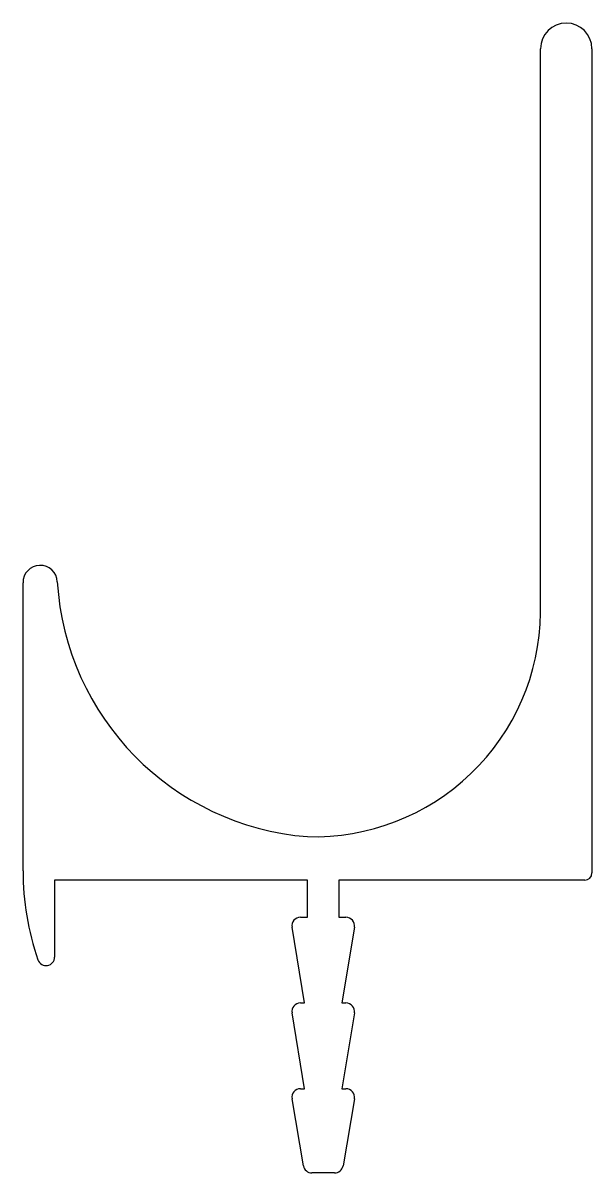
# Model space of a CAD drawing. Extents: x 2.1 to 22, y 2.3 to 42.6.
import ezdxf

# ---------------------------------------------------------------- set-up
doc = ezdxf.new("R2010")
doc.units = 0
doc.layers.get('0').update_dxf_attribs({"linetype": 'CONTINUOUS'})

msp = doc.modelspace()

# ---------------------------------------------------------------- linework, layer by layer
for p, q in [((20.156, 21.917), (20.156, 41.666)), ((21.956, 41.666), (21.956, 12.816)), ((2.056, 12.895), (2.056, 22.966)), ((12.006, 12.567), (3.162, 12.563)), ((3.162, 12.563), (3.162, 9.873)), ((12.006, 11.266), (12.006, 12.567)), ((13.106, 12.566), (13.106, 11.266)), ((21.706, 12.566), (13.106, 12.566)), ((11.906, 8.266), (11.464, 10.917)), ((11.76, 11.266), (12.006, 11.266)), ((13.106, 11.266), (13.351, 11.266)), ((13.647, 10.917), (13.206, 8.266)), ((11.76, 8.266), (11.906, 8.266)), ((13.206, 8.266), (13.351, 8.266)), ((11.906, 5.266), (11.464, 7.917)), ((13.647, 7.917), (13.206, 5.266)), ((11.761, 5.266), (11.906, 5.266)), ((13.206, 5.266), (13.351, 5.266)), ((11.863, 2.565), (11.465, 4.916)), ((13.646, 4.916), (13.248, 2.565)), ((12.952, 2.315), (12.159, 2.315))]:
    msp.add_line(p, q)
for centre, radius, start, end in [((21.056, 41.666), 0.9, 0, 180), ((2.655, 22.984), 0.6, 1.7243, 181.7235), ((12.753, 23.575), 9.516, 183.4469, 265.4936), ((12.236, 22.005), 7.92, 268.336, 359.3607), ((11.623, 12.895), 9.567, 180, 199.0307), ((21.706, 12.816), 0.25, 270, 0), ((11.76, 10.966), 0.3, 90, 189.4623), ((13.351, 10.966), 0.3, 350.5383, 90.002), ((2.862, 9.873), 0.3, 199.0305, 0), ((11.76, 7.966), 0.3, 90, 189.4623), ((13.351, 7.966), 0.3, 350.5383, 90.002), ((11.761, 4.966), 0.3, 89.9993, 189.6124), ((13.351, 4.966), 0.3, 350.3876, 89.9978), ((12.159, 2.615), 0.3, 189.6148, 270.0011), ((12.952, 2.615), 0.3, 270.0018, 350.3852)]:
    msp.add_arc(centre, radius, start, end)

doc.saveas('drawing.dxf')
